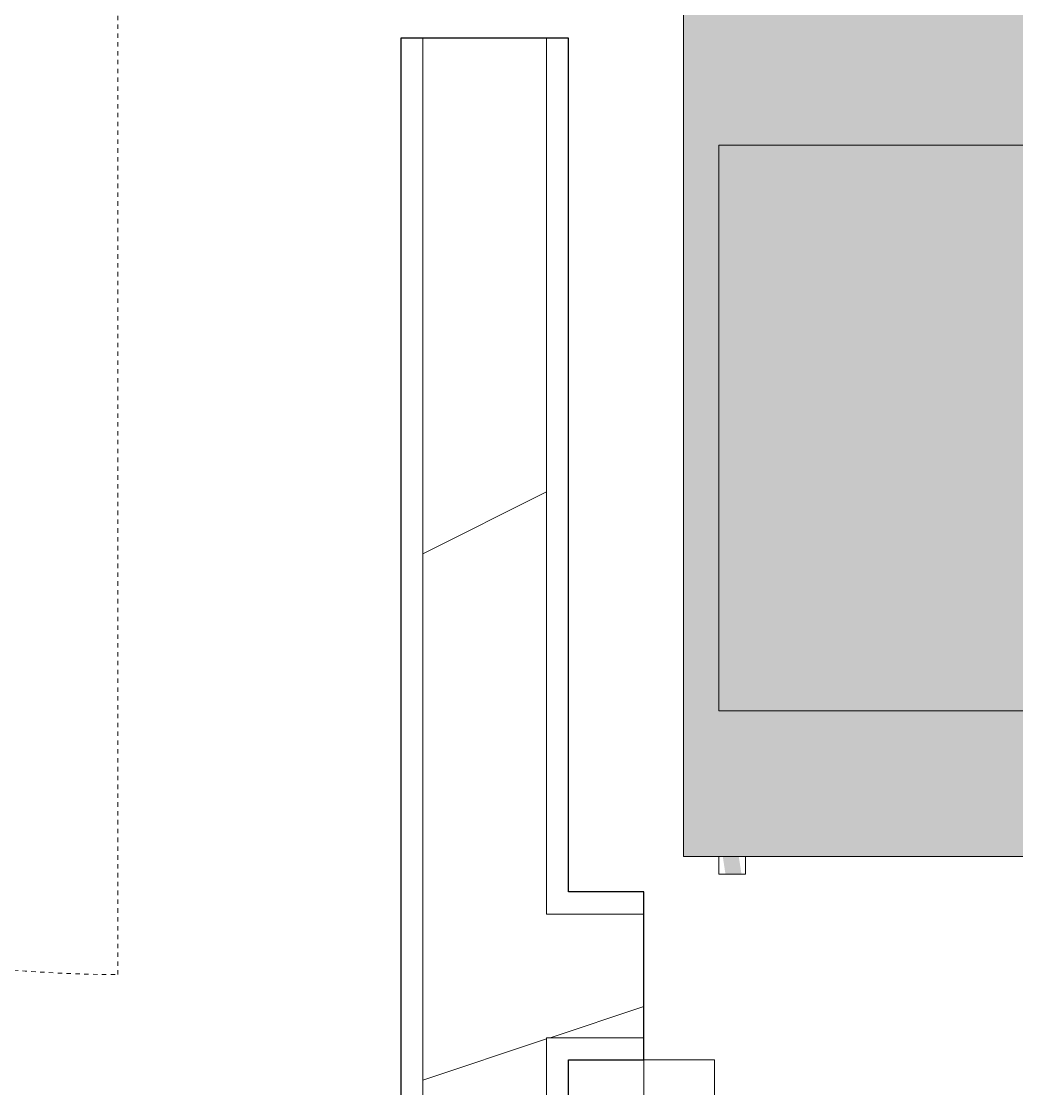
# Model space of a CAD drawing. Header units: inches. Extents: x -10205 to 13964, y -460 to 30702.
# Drawn here: x -2769.9 to -2741.75, y 10783.05 to 10813.24 of the extents above; entities that cross this region are included whole.
import ezdxf

# ---------------------------------------------------------------- set-up
doc = ezdxf.new("R2010")
doc.units = ezdxf.units.IN
doc.header["$MEASUREMENT"] = 0
doc.linetypes.add('Dash', pattern=[0.25, 0.125, -0.125])
for name, color, linetype, lineweight in [('0-1', 7, 'Continuous', 5), ('0-4', 7, 'Continuous', 9), ('A-DOOR-3', 7, 'Continuous', 9), ('A-DOOR-4', 250, 'Continuous', 13), ('A-GENM', 5, 'Continuous', 9), ('A-GENM-HDLN', 13, 'Dash', 9), ('A-WALL-5', 130, 'Continuous', 25), ('A-WALL-6', 7, 'Continuous', 9), ('A-WALL-PATT-3', 7, 'Continuous', 9), ('A-WALL-PATT-4', 8, 'Continuous', 9), ('M-EQPM-1', 8, 'Continuous', 9), ('M-EQPM-2', 7, 'Continuous', 9)]:
    doc.layers.add(name, color=color, linetype=linetype, lineweight=lineweight)
pattern_1 = [(0, (0, 0), (61.44, 15.36), [2.534, -43.546, 2.534, -43.546, -245.76]), (0, (0, 0), (61.44, 15.36), [-92.16, 2.534, -89.626, 2.534, -43.546, -107.52]), (0, (0, 0), (61.44, 15.36), [-230.4, 2.534, -28.186, 2.534, -74.266]), (120, (23.04, 7.68), (-44.02215, 45.5286), [2.534, -43.546, 2.534, -43.546, -245.76]), (120, (23.04, 7.68), (-44.02215, 45.5286), [-92.16, 2.534, -89.626, 2.534, -43.546, -107.52]), (120, (23.04, 7.68), (-44.02215, 45.5286), [-230.4, 2.534, -28.186, 2.534, -74.266]), (240, (30.72, 38.4), (-17.41785, -60.8886), [2.534, -43.546, 2.534, -43.546, -245.76]), (240, (30.72, 38.4), (-17.41785, -60.8886), [-92.16, 2.534, -89.626, 2.534, -43.546, -107.52]), (240, (30.72, 38.4), (-17.41785, -60.8886), [-230.4, 2.534, -28.186, 2.534, -74.266])]
pattern_2 = [(216.87, (12.795, 31.987), (95.9612857, 63.9749714), [15.994, -143.942]), (206.565, (31.987, 22.391), (-31.986981, -31.986924), [35.763, -35.763]), (198.435, (31.987, 6.397), (-63.974746, -31.987128), [20.231, -80.922])]

# ---------------------------------------------------------------- blocks, each defined once
blk = doc.blocks.new('HVAC_SPVU_AlliedAir_MGE4 - HVAC_SPVU_AlliedAir_MGE4-V119-SITE PLAN - CAD FILE')
at = {"layer": 'M-EQPM-1'}
h = blk.add_hatch(color=256, dxfattribs=at)
h.paths.add_polyline_path([(-9.5, 12.125), (14, 12.125), (14, 13.438), (-14, 13.438), (-14, 12.125), (-9.543, 12.125)], flags=0)
h.paths.add_polyline_path([(-14, 22.063), (14, 22.063), (14, 27.125), (-14, 27.125), (-14, 26.554)], flags=0)
h = blk.add_hatch(color=256, dxfattribs=at)
h.paths.add_polyline_path([(-14, -12.125), (14, -12.125), (14, 12.125), (-14, 12.125), (-14, -8)], flags=0)
h.paths.add_polyline_path([(-13, -8), (-13, 8), (-1, 8), (-1, -8)], flags=0)
h.paths.add_polyline_path([(1, -8), (1, 8), (13, 8), (13, -8)], flags=0)
h = blk.add_hatch(color=256, dxfattribs=at)
h.paths.add_polyline_path([(13, -8), (13, 8), (1, 8), (1, -8)], flags=0)
h.paths.add_polyline_path([(-1, -8), (-1, 8), (-13, 8), (-13, -8)], flags=0)
for points in [[(-12.722, -12.625), (-12.36, -12.625), (-12.438, -12.125), (-12.89, -12.125), (-12.813, -12.625)], [(4.25, -12.625), (4.315, -12.625), (4.25, -12.125), (4.185, -12.125), (4.185, -12.625)]]:
    blk.add_hatch(color=256, dxfattribs=at).paths.add_polyline_path(points, flags=0)
at = {"layer": 'M-EQPM-2'}
for p, q in [((-14, 27.125), (14, 27.125)), ((-14, 27.125), (-14, 22.063)), ((14, 27.125), (14, 22.063)), ((-14, 13.438), (-14, 12.125)), ((14, 13.438), (14, 12.125)), ((-14, 12.125), (14, 12.125)), ((-14, 12.125), (-14, -12.125)), ((14, 12.125), (14, -12.125)), ((-1, 8), (-13, 8)), ((-13, 8), (-13, -8)), ((-1, -8), (-1, 8)), ((13, 8), (1, 8)), ((1, 8), (1, -8)), ((13, -8), (13, 8)), ((-13, -8), (-1, -8)), ((1, -8), (13, -8)), ((14, -12.125), (-14, -12.125)), ((-13, -12.125), (-13, -12.625)), ((-12.25, -12.625), (-12.25, -12.125)), ((4, -12.125), (4, -12.625)), ((4.5, -12.625), (4.5, -12.125)), ((-12.25, -12.625), (-13, -12.625)), ((-13, -12.625), (-12.89, -12.625)), ((-12.36, -12.625), (-12.25, -12.625)), ((4.5, -12.625), (4, -12.625)), ((4, -12.625), (4.185, -12.625)), ((4.315, -12.625), (4.5, -12.625))]:
    blk.add_line(p, q, dxfattribs=at)
blk = doc.blocks.new('Single-Flush - 30_ x 80_-1420870-SITE PLAN - CAD FILE')
at = {"layer": 'A-DOOR-3'}
blk.add_arc((15, 2.375), 30.067, 93.8141, 180, dxfattribs=at)
at = {"layer": 'A-DOOR-4'}
for p, q in [((13, 2.375), (13, 32.375)), ((15, 2.375), (15, 32.375)), ((15, 2.375), (13, 2.375))]:
    blk.add_line(p, q, dxfattribs=at)
blk = doc.blocks.new('1750 Ox - Unit Layouts_rvt-1-SITE PLAN - CAD FILE')
at = {"layer": 'A-WALL-PATT-3'}
h = blk.add_hatch(dxfattribs=at)
h.set_pattern_fill('FP_2', color=256, style=0, pattern_type=2)
h.set_pattern_definition(pattern_1)
h.paths.add_polyline_path([(-2759.174, 10602.058), (-2758.549, 10602.058), (-2758.549, 10606.058), (-2759.174, 10606.058)], flags=0)
h.paths.add_polyline_path([(-2758.549, 10642.058), (-2758.549, 10812.764), (-2759.174, 10812.764), (-2759.174, 10642.058)], flags=0)
h = blk.add_hatch(dxfattribs=at)
h.set_pattern_fill('FP_2', color=256, style=0, pattern_type=2)
h.set_pattern_definition(pattern_1)
h.paths.add_polyline_path([(-2754.424, 10602.058), (-2754.424, 10606.058), (-2755.049, 10606.058), (-2755.049, 10602.058)], flags=0)
h.paths.add_polyline_path([(-2754.424, 10642.058), (-2754.424, 10784.489), (-2755.049, 10784.489), (-2755.049, 10642.058)], flags=0)
h.paths.add_polyline_path([(-2755.049, 10787.989), (-2754.424, 10787.989), (-2754.424, 10812.764), (-2755.049, 10812.764)], flags=0)
at = {"layer": 'A-WALL-PATT-4'}
h = blk.add_hatch(dxfattribs=at)
h.set_pattern_fill('FP_4', color=256, style=0, pattern_type=2)
h.set_pattern_definition(pattern_2)
h.paths.add_polyline_path([(-2755.049, 10601.433), (-2755.049, 10606.058), (-2758.549, 10606.058), (-2758.549, 10601.433), (-2755.228, 10601.433)], flags=0)
h.paths.add_polyline_path([(-2758.549, 10642.058), (-2755.049, 10642.058), (-2755.049, 10812.764), (-2758.549, 10812.764), (-2758.549, 10702.43)], flags=0)
h = blk.add_hatch(dxfattribs=at)
h.set_pattern_fill('FP_4', color=256, style=0, pattern_type=2)
h.set_pattern_definition(pattern_2)
h.paths.add_polyline_path([(-2754.554, 10784.489), (-2752.299, 10784.489), (-2752.299, 10787.989), (-2755.049, 10787.989), (-2755.049, 10784.489)], flags=0)
h.paths.add_polyline_path([(-2720.799, 10784.489), (-2720.799, 10787.989), (-2722.299, 10787.989), (-2722.299, 10784.489), (-2721.424, 10784.489)], flags=0)
at = {"layer": 'A-WALL-5'}
for p, q in [((-2759.174, 10812.764), (-2759.174, 10642.058)), ((-2754.424, 10812.764), (-2759.174, 10812.764)), ((-2754.424, 10788.614), (-2754.424, 10812.764)), ((-2752.299, 10788.614), (-2754.424, 10788.614)), ((-2752.299, 10783.864), (-2752.299, 10788.614)), ((-2754.424, 10642.058), (-2754.424, 10783.864)), ((-2754.424, 10783.864), (-2752.299, 10783.864))]:
    blk.add_line(p, q, dxfattribs=at)
at = {"layer": 'A-WALL-6'}
for p, q in [((-2758.549, 10642.058), (-2758.549, 10812.764)), ((-2755.049, 10787.989), (-2755.049, 10812.764)), ((-2754.424, 10787.989), (-2755.049, 10787.989)), ((-2754.424, 10787.989), (-2752.299, 10787.989)), ((-2755.049, 10642.058), (-2755.049, 10784.489)), ((-2754.424, 10784.489), (-2755.049, 10784.489)), ((-2754.424, 10784.489), (-2752.299, 10784.489))]:
    blk.add_line(p, q, dxfattribs=at)
at = {"layer": '0-4'}
blk.add_blockref('HVAC_SPVU_AlliedAir_MGE4 - HVAC_SPVU_AlliedAir_MGE4-V119-SITE PLAN - CAD FILE', (-2737.174, 10801.739), dxfattribs=at)
at = {"layer": '0-4', "rotation": 180}
blk.add_blockref('Single-Flush - 30_ x 80_-1420870-SITE PLAN - CAD FILE', (-2737.299, 10786.239), dxfattribs=at)
blk = doc.blocks.new('_THE_ WINDOW _ DOOR - Door - 1st Floor-1770337-SITE PLAN - CAD FILE')
at = {"layer": 'A-GENM-HDLN'}
blk.add_line((17.0125, -33.2125), (17.0125, 0.8125), dxfattribs=at)
blk.add_arc((17.0125, 0.8125), 34.025, 180, 270, dxfattribs=at)

msp = doc.modelspace()

# ---------------------------------------------------------------- block references
at = {"layer": '0-1'}
msp.add_blockref('1750 Ox - Unit Layouts_rvt-1-SITE PLAN - CAD FILE', (0, 0), dxfattribs=at)
at = {"layer": 'A-GENM'}
msp.add_blockref('_THE_ WINDOW _ DOOR - Door - 1st Floor-1770337-SITE PLAN - CAD FILE', (-2784.186, 10819.489), dxfattribs=at)

doc.saveas('drawing.dxf')
